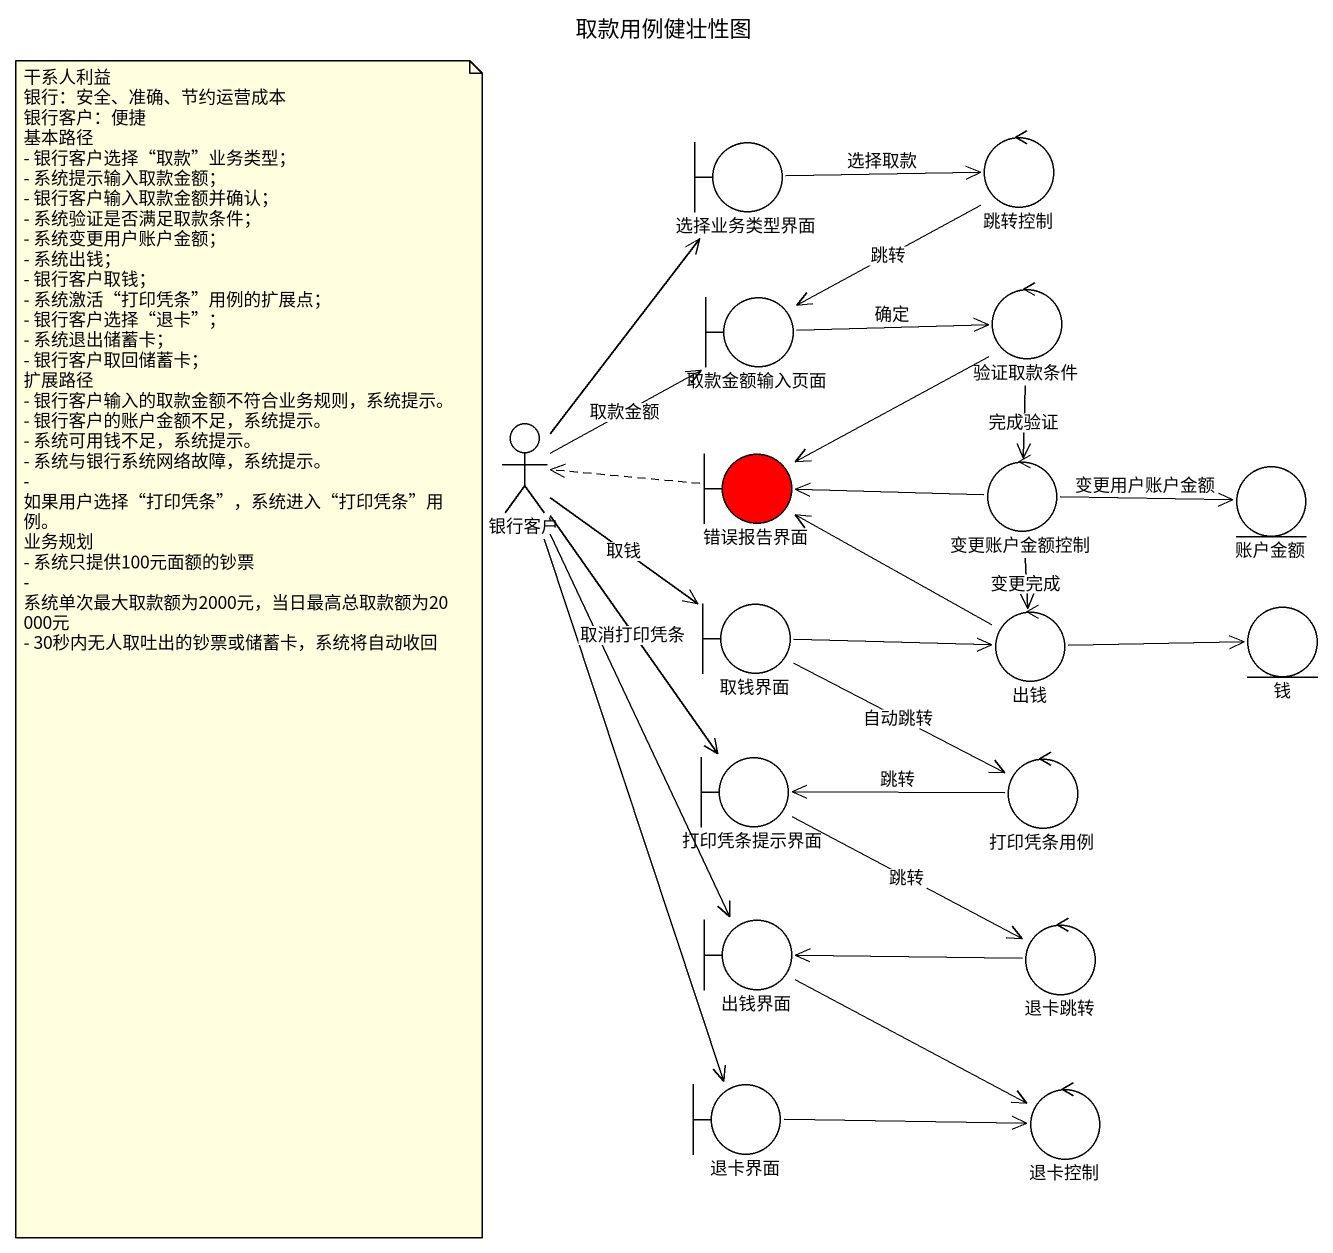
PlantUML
@startuml
title 取款用例健壮性图
boundary 选择业务类型界面
control 跳转控制
boundary 取款金额输入页面
control 验证取款条件
actor 银行客户
boundary 错误报告界面 #FF0000
control 变更账户金额控制
entity 账户金额
boundary 取钱界面
control 出钱
entity 钱
boundary 打印凭条提示界面
control 打印凭条用例
boundary 出钱界面
control 退卡跳转
boundary 退卡界面
control 退卡控制
选择业务类型界面 -right-> 跳转控制 : 选择取款
跳转控制 --> 取款金额输入页面 : 跳转
取款金额输入页面 -right-> 验证取款条件 : 确定
验证取款条件 --> 错误报告界面
验证取款条件 --> 变更账户金额控制 : 完成验证
银行客户 -up-> 选择业务类型界面
银行客户 -up-> 取款金额输入页面 : 取款金额
银行客户 --> 取钱界面 : 取钱
银行客户 --> 打印凭条提示界面 : 取消打印凭条
银行客户 --> 出钱界面
银行客户 --> 退卡界面
错误报告界面 .left.> 银行客户
变更账户金额控制 -left-> 错误报告界面
变更账户金额控制 -right-> 账户金额 : 变更用户账户金额
变更账户金额控制 --> 出钱 : 变更完成
取钱界面 -right-> 出钱
取钱界面 -right-> 打印凭条用例 : 自动跳转
出钱 -left-> 错误报告界面
出钱 -right-> 钱
打印凭条提示界面 -right-> 退卡跳转 : 跳转
打印凭条用例 -left-> 打印凭条提示界面 : 跳转
出钱界面 -right-> 退卡控制
退卡跳转 -left-> 出钱界面
退卡界面 -right-> 退卡控制
note as N1
  干系人利益
  银行：安全、准确、节约运营成本
  银行客户：便捷
  基本路径
  - 银行客户选择“取款”业务类型；
  - 系统提示输入取款金额；
  - 银行客户输入取款金额并确认；
  - 系统验证是否满足取款条件；
  - 系统变更用户账户金额；
  - 系统出钱；
  - 银行客户取钱；
  - 系统激活“打印凭条”用例的扩展点；
  - 银行客户选择“退卡”；
  - 系统退出储蓄卡；
  - 银行客户取回储蓄卡；
  扩展路径
  - 银行客户输入的取款金额不符合业务规则，系统提示。
  - 银行客户的账户金额不足，系统提示。
  - 系统可用钱不足，系统提示。
  - 系统与银行系统网络故障，系统提示。
  - 如果用户选择“打印凭条”，系统进入“打印凭条”用例。
  业务规划
  - 系统只提供100元面额的钞票
  - 系统单次最大取款额为2000元，当日最高总取款额为20000元
  - 30秒内无人取吐出的钞票或储蓄卡，系统将自动收回
end note
@enduml
